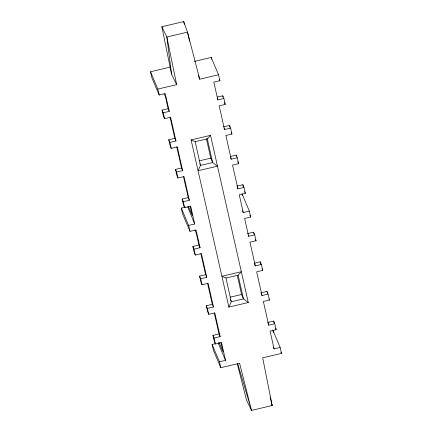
<?xml version="1.0" encoding="UTF-8"?>
<svg xmlns="http://www.w3.org/2000/svg" width="432" height="432" viewBox="0 0 432 432"><rect width="100%" height="100%" fill="white"/><g stroke="black" fill="none" stroke-linecap="round" stroke-linejoin="round"><path stroke-width="0.65" d="M228.863 307.098L191.101 139.93L210.524 135.351L248.287 302.519L228.863 307.098L231.304 301.752L225.947 278.041L221.897 276.275L241.326 271.696L238.091 275.179L225.947 278.041M191.101 139.93L195.151 141.696L207.295 138.834L210.524 135.351M170.683 67.003L150.52 71.755L157.837 89.078L176.656 84.645L171.547 74.126L161.854 26.752L183.713 21.6L187.493 32.135L199.724 79.202L218.543 74.768L219.883 80.698L213.813 82.129L217.831 99.911L223.9 98.48L225.239 104.409L219.17 105.84L224.527 129.551L230.596 128.12L231.935 134.05L225.866 135.481L231.223 159.192L237.292 157.761L238.631 163.69L232.562 165.121L237.919 188.833L243.988 187.402L245.327 193.331L239.258 194.762L243.275 212.544L249.345 211.113L250.684 217.042L244.615 218.473L248.627 236.255L254.702 234.824L256.036 240.754L249.971 242.185L255.328 265.896L261.398 264.465L262.737 270.394L256.662 271.825L262.019 295.537L268.088 294.106L269.428 300.035L263.358 301.466L268.715 325.177L274.784 323.746L276.124 329.675L270.054 331.106L274.072 348.889L280.141 347.458L281.48 353.387L262.661 357.826L272.16 405.535L251.521 410.4L246.521 400.14L237.281 363.771M194.314 61.43L211.226 57.445L218.543 74.768M150.52 71.755L151.859 77.684L159.176 95.008L165.245 93.577L169.263 111.359L163.193 112.79L162.065 110.128L168.14 108.697L169.263 111.359M217.312 97.103L222.772 95.818L223.9 98.48M162.065 110.128L163.404 116.057L164.533 118.719L170.602 117.288L175.959 140.999L169.889 142.43L168.761 139.768L174.836 138.337L175.959 140.999M223.398 126.884L229.473 125.453L230.596 128.12M168.761 139.768L170.1 145.692L171.229 148.36L177.298 146.929L182.655 170.64L176.585 172.071L175.511 169.393L181.532 167.989L182.655 170.64M199.287 160.861L210.789 158.144L212.647 162.545L217.49 166.174L198.061 170.753L200.507 165.407L195.151 141.696M230.704 156.384L236.169 155.093L237.292 157.761M175.511 169.393L176.85 175.322L177.925 178L183.994 176.569L189.351 200.281L183.281 201.712L182.153 199.049L188.222 197.618L189.351 200.281M236.79 186.165L242.86 184.734L243.988 187.402M200.065 247.703L198.936 245.041L192.866 246.472L193.99 249.134L200.065 247.703L196.047 229.921L189.977 231.352L182.655 214.029L181.316 208.1L185.22 207.182M182.153 199.049L183.492 204.973L184.621 207.641L190.69 206.21L194.708 223.992L188.638 225.423L181.316 208.1M247.504 233.593L253.573 232.162L254.702 234.824M192.866 246.472L194.206 252.401L195.329 255.064L201.404 253.633L206.755 277.344L200.686 278.775L199.562 276.113L205.632 274.682L206.755 277.344M254.2 263.234L260.269 261.803L261.398 264.465M199.562 276.113L200.902 282.042L202.025 284.704L208.094 283.273L213.451 306.985L207.382 308.416L206.312 305.737L212.333 304.333L213.451 306.985M230.089 297.205L241.591 294.494L243.448 298.89L248.287 302.519M260.896 292.874L266.965 291.443L268.088 294.106M206.312 305.737L207.652 311.666L208.721 314.345L214.79 312.914L220.147 336.625L214.078 338.056L212.949 335.394L219.024 333.963L220.147 336.625M267.592 322.515L273.661 321.079L274.784 323.746M237.697 363.625L251.521 410.4L239.593 363.263L220.774 367.697L213.457 350.374L212.117 344.444L215.368 343.678M212.949 335.394L214.288 341.323L215.417 343.985L221.486 342.554L225.504 360.337L219.434 361.768L212.117 344.444M161.854 26.752L166.855 37.001L176.656 84.645M188.293 206.215L192.24 215.401L190.129 206.042M219.094 342.56L223.042 351.745L220.925 342.387M219.364 79.461L219.883 80.698M224.338 102.276L225.239 104.409M217.156 98.312L217.831 99.911M231.26 132.451L231.935 134.05M224.078 128.488L224.527 129.551M237.73 161.557L238.631 163.69M230.548 157.594L231.223 159.192M244.652 191.732L245.327 193.331M242.028 193.79L249.345 211.113M249.901 215.185L250.684 217.042M237.465 187.763L237.919 188.833M255.587 239.69L256.036 240.754M242.492 210.697L243.275 212.544M248.179 235.192L248.627 236.255M262.057 268.796L262.737 270.394M254.648 264.298L255.328 265.896M268.979 298.966L269.428 300.035M261.117 293.404L262.019 295.537M275.449 328.077L276.124 329.675M280.141 347.458L272.824 330.134L273.359 332.505M280.957 352.15L281.48 353.387M268.04 323.579L268.715 325.177M199.811 163.755L200.507 165.407L212.647 162.545L207.295 138.834M273.294 347.047L274.072 348.889M164.182 93.809L165.461 96.838L168.14 108.697M230.375 299.554L231.304 301.752L243.448 298.89L238.091 275.179M194.708 223.992L187.677 206.788M194.978 230.153L196.258 233.183L198.936 245.041M225.504 360.337L218.749 344.347L218.338 342.527M198.428 75.605L199.724 79.202M271.49 403.672L272.16 405.535L270.2 396.986M183.713 21.6L184.383 24.197M189.578 41.202L187.493 32.135L166.855 37.001L171.547 74.126M222.772 95.818L223.042 97M229.473 125.453L229.873 127.235M236.169 155.093L236.434 156.281M242.86 184.734L243.265 186.516M253.573 232.162L253.973 233.939M260.269 261.803L260.804 264.173M266.965 291.443L267.365 293.22M273.661 321.079L274.196 323.455M211.226 57.445L211.631 59.222M242.158 194.384L242.428 195.566M206.447 138.92L210.789 158.144M237.249 275.265L241.591 294.494M170.057 117.185L174.836 138.337M176.753 146.826L181.532 167.989M183.465 176.548L188.222 197.618M200.853 253.53L205.632 274.682M207.549 283.176L212.333 304.333M214.267 312.892L219.024 333.963M157.837 89.078L159.176 95.008M163.193 112.79L164.533 118.719M169.889 142.43L171.229 148.36M176.585 172.071L177.925 178M183.281 201.712L184.621 207.641M188.638 225.423L189.977 231.352M193.99 249.134L195.329 255.064M200.686 278.775L202.025 284.704M207.382 308.416L208.721 314.345M214.078 338.056L215.417 343.985M219.434 361.768L220.774 367.697"/></g></svg>
